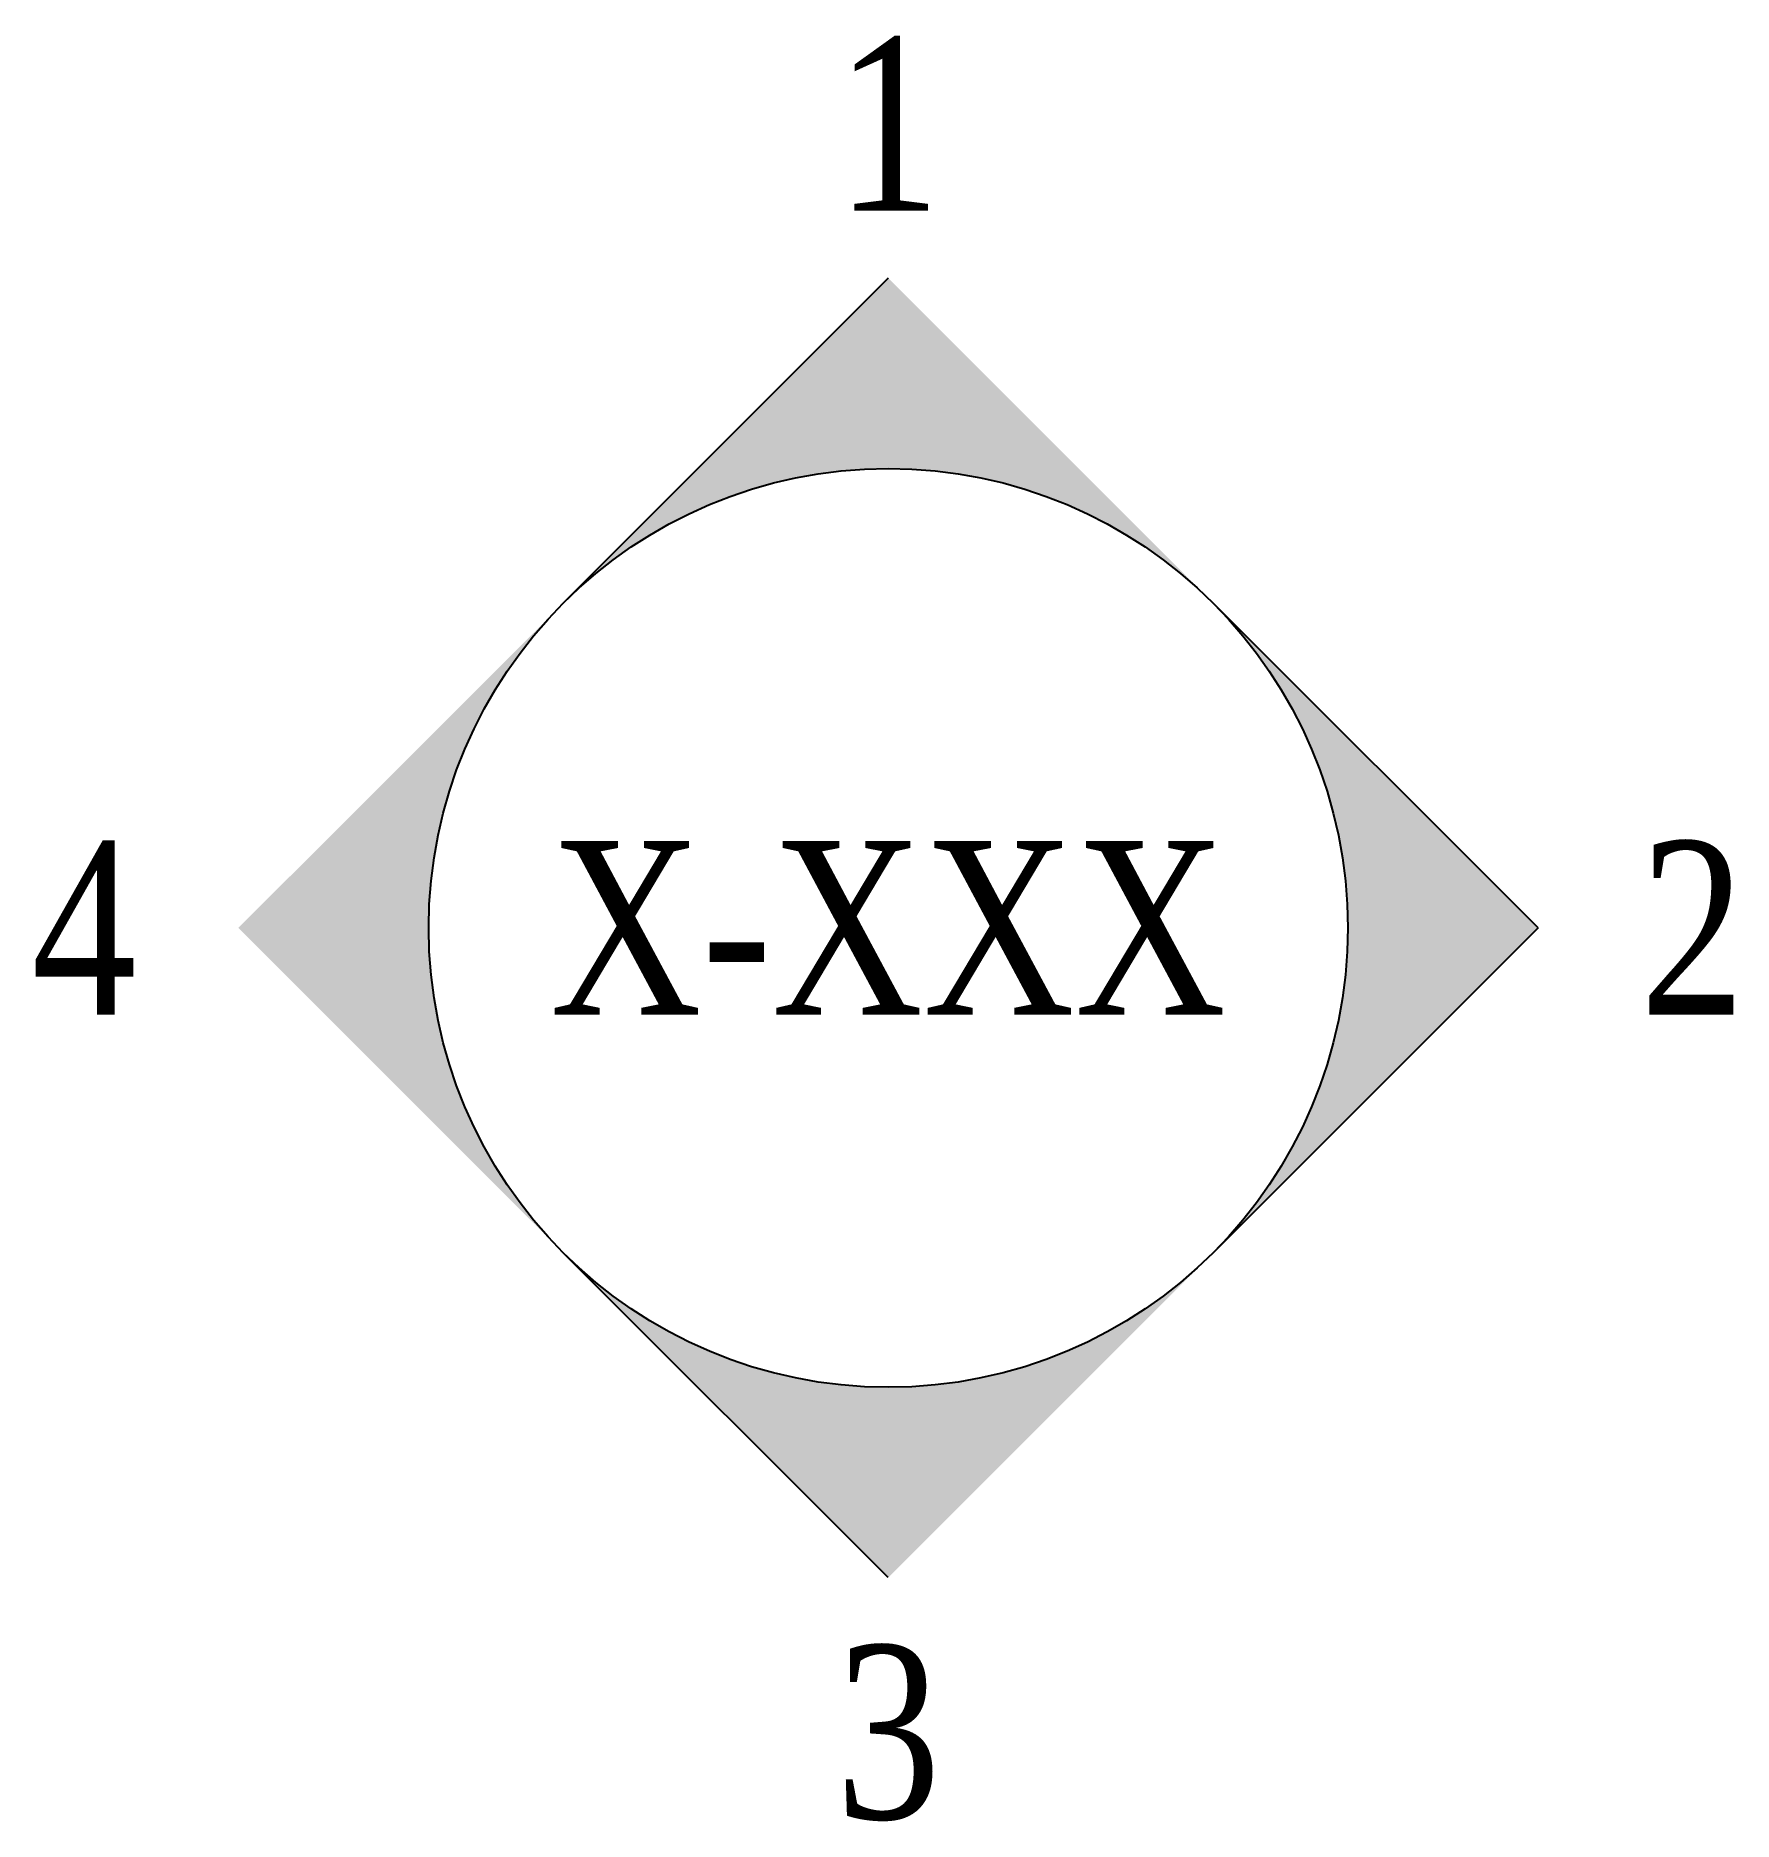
# Model space of a CAD drawing. Header units: millimetres. Extents: x -11.8 to 11.7, y -12.3 to 12.3.
import ezdxf
from ezdxf.enums import TextEntityAlignment as Align

# ---------------------------------------------------------------- set-up
doc = ezdxf.new("R2010")
doc.units = ezdxf.units.MM
doc.header["$MEASUREMENT"] = 0
doc.layers.add('0 @ 1', color=7, linetype='Continuous')
doc.styles.add('SerifAttr', font='times_0.ttf', dxfattribs={"width": 0.8})

# ---------------------------------------------------------------- blocks, each defined once
blk = doc.blocks.new('Elevation Tag - Interior')
for points in [[(0, 8.98), (-4.49, 4.49, -0.414214), (4.49, 4.49)], [(-4.49, 4.49), (-8.98, 0), (-4.49, -4.49, -0.198912), (-6.35, 0, -0.198912)], [(8.98, 0), (4.49, 4.49, -0.198912), (6.35, 0, -0.198912), (4.49, -4.49)], [(4.49, -4.49, -0.414214), (-4.49, -4.49), (0, -8.98)]]:
    blk.add_hatch(color=256).paths.add_polyline_path(points)
at = {"color": 0, "linetype": 'ByBlock'}
for p, q in [((0, 8.98), (-4.49, 4.49)), ((8.98, 0), (4.49, 4.49)), ((8.98, 0), (4.49, -4.49)), ((0, -8.98), (-4.49, -4.49))]:
    blk.add_line(p, q, dxfattribs=at)
blk.add_circle((0, 0), 6.35, dxfattribs=at)
at = {"color": 0, "linetype": 'ByBlock', "style": 'SerifAttr', "width": 0.8}
for tag, p in [('1', (0, 11.113)), ('4', (-11.113, 0)), ('2', (11.113, 0)), ('3', (0, -11.113))]:
    blk.add_attdef(tag, text='', height=2.4, dxfattribs=at).set_placement(p, align=Align.MIDDLE_CENTER)
blk.add_attdef('SHEET', text='', height=2.4, dxfattribs=at).set_placement((0, 0), align=Align.MIDDLE)

msp = doc.modelspace()

# ---------------------------------------------------------------- block references
at = {"layer": '0 @ 1'}
msp.add_blockref('Elevation Tag - Interior', (0, 0), dxfattribs=at).add_auto_attribs({'1': '1', '2': '2', '3': '3', '4': '4', 'SHEET': 'X-XXX'})

doc.saveas('drawing.dxf')
